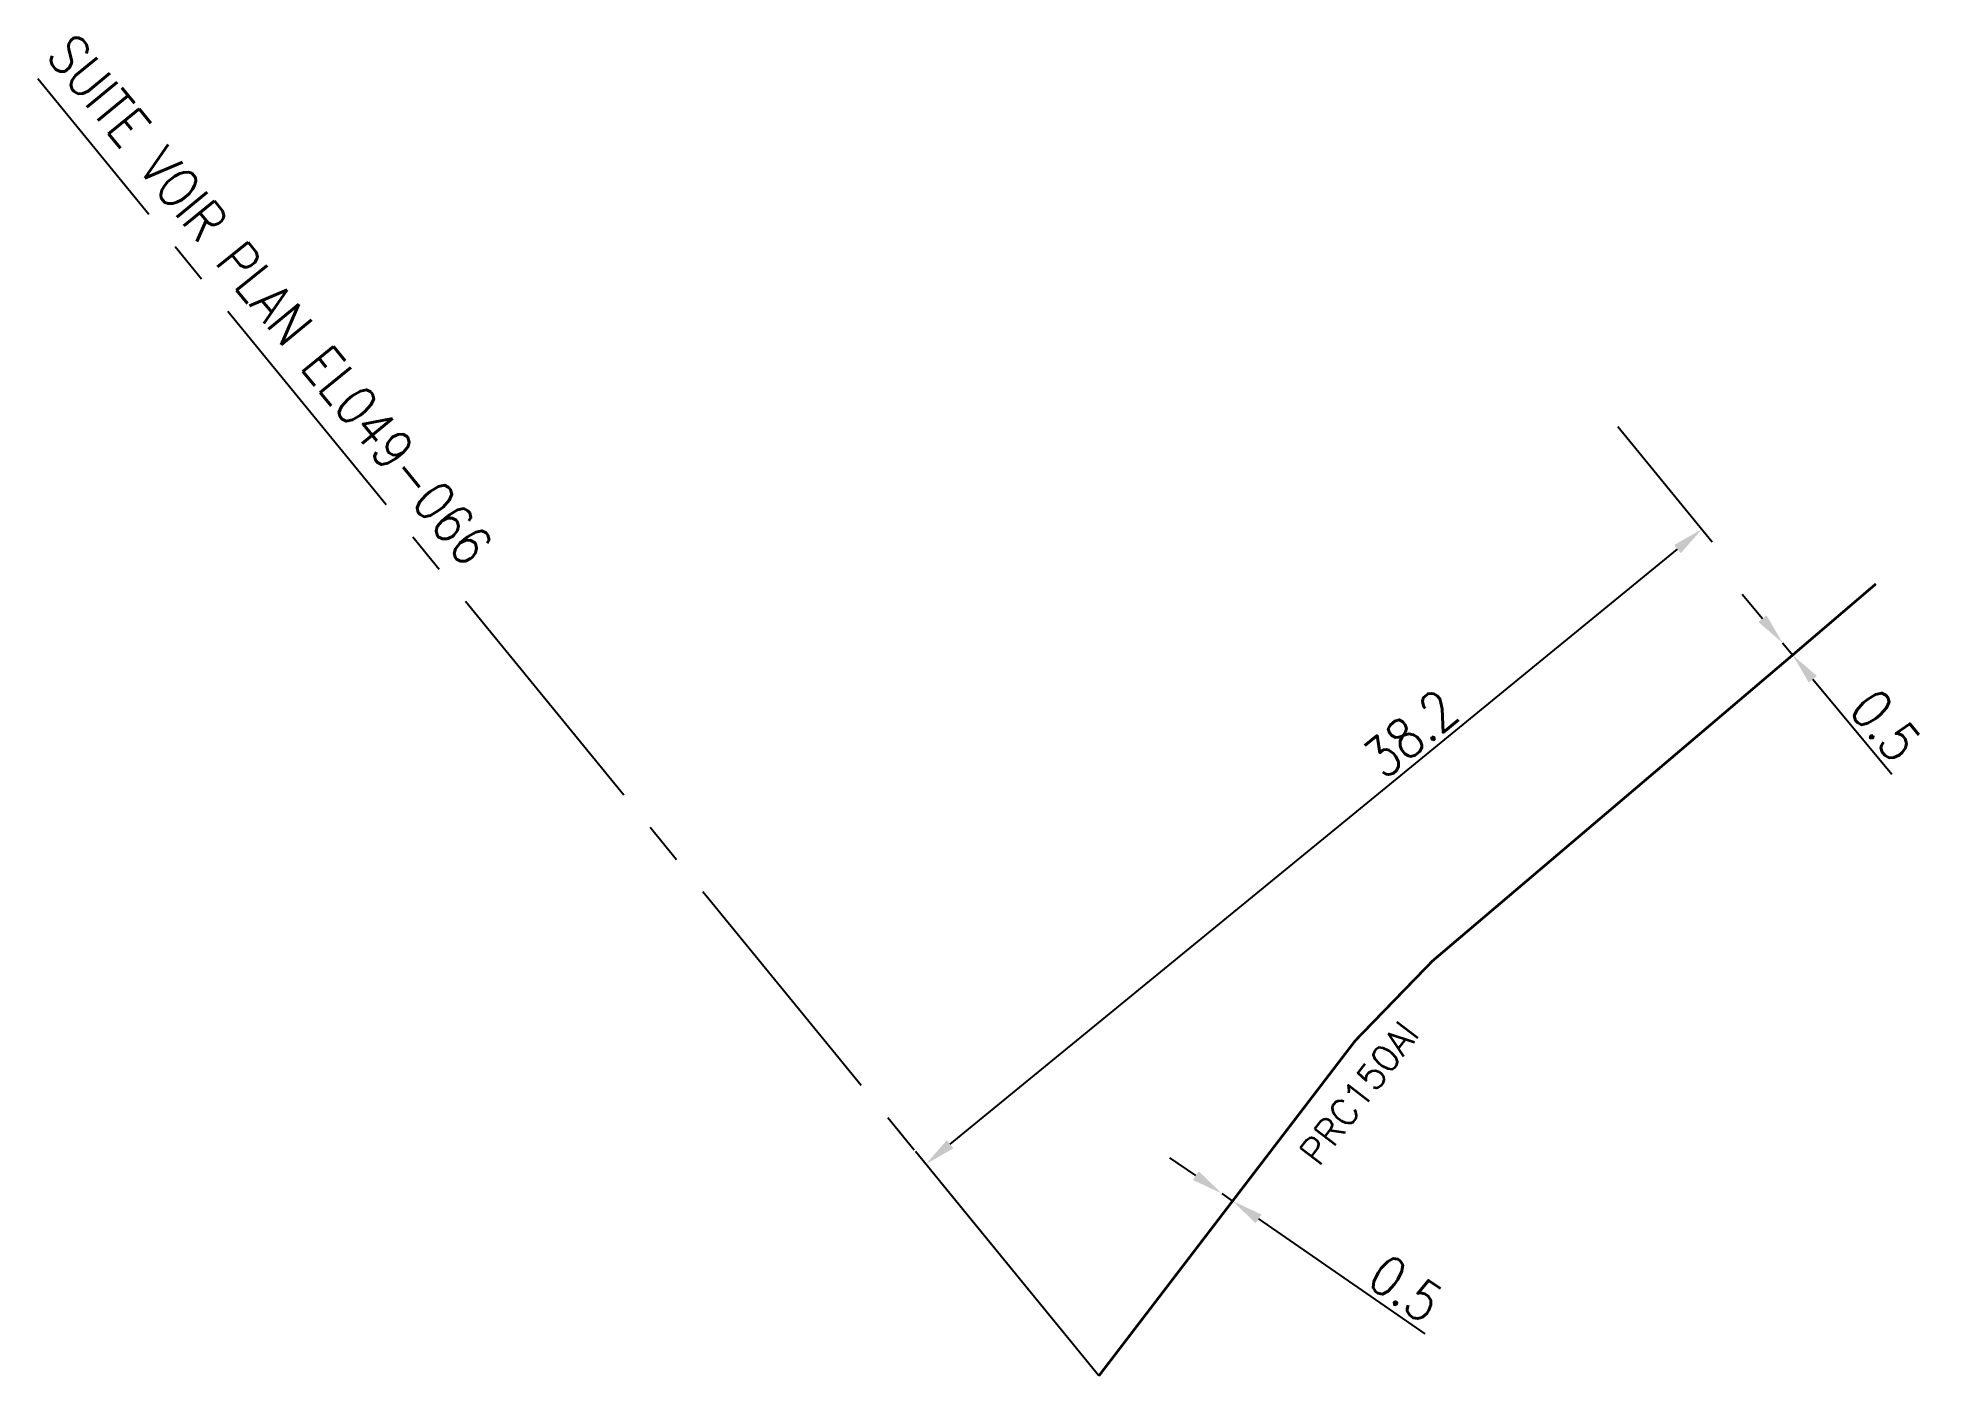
# Model space of a CAD drawing. Header units: millimetres. Extents: x 85000 to 86002, y 139000 to 139947.
# Drawn here: x 85930 to 86002, y 139879.3 to 139930.3 of the extents above.
import ezdxf
from ezdxf.enums import TextEntityAlignment as Align

# ---------------------------------------------------------------- set-up
doc = ezdxf.new("R2010")
doc.units = ezdxf.units.MM
doc.linetypes.add('CENTER2', pattern=[28.575, 19.05, -3.175, 3.175, -3.175])
doc.layers.get('DEFPOINTS').update_dxf_attribs({"linetype": 'CONTINUOUS'})
for name, color, linetype in [('M_130', 3, 'M_ST_15'), ('M_300', 7, 'CONTINUOUS'), ('M_930', 7, 'CONTINUOUS')]:
    doc.layers.add(name, color=color, linetype=linetype)
doc.styles.get("Standard").update_dxf_attribs({"font": 'romans.shx', "width": 0.85})
doc.linetypes.add('M_ST_15', pattern='A,5,-0.3,["XX",Standard,S=1,R=0,X=0,Y=-0.5],-2.5', length=7.8)
doc.dimstyles.get("Standard").update_dxf_attribs({"dimtxt": 1.5, "dimasz": 1.2, "dimexe": 0.625, "dimexo": 0.625, "dimgap": 0.25, "dimtad": 1, "dimdec": 1, "dimzin": 0, "dimdsep": 46, "dimtxsty": 'Standard', "dimcen": -0.5, "dimadec": 0, "dimazin": 0, "dimtfac": 1, "dimtdec": 1, "dimtmove": 0, "dimatfit": 3, "dimfxl": 1, "dimtolj": 1, "dimtzin": 0, "dimarcsym": 0})

# ---------------------------------------------------------------- blocks, each defined once
blk = doc.blocks.new('*D47')
at = {"layer": 'DEFPOINTS', "color": 0, "linetype": 'Continuous', "transparency": 16777216}
for p in [(85996.462, 139907.265), (85996.462, 139907.265), (85996.846, 139906.804)]:
    blk.add_point(p, dxfattribs=at)
at = {"layer": 'M_130', "color": 0, "linetype": 'Continuous', "lineweight": -2, "transparency": 16777216}
for p, q in [((85995.694, 139908.187), (85994.926, 139909.109)), ((85996.462, 139907.265), (85996.846, 139906.804)), ((85997.614, 139905.882), (86000.627, 139902.265))]:
    blk.add_line(p, q, dxfattribs=at)
at = {"layer": 'M_130', "color": 0, "linetype": 'Continuous', "transparency": 16777216}
for points in [[(85995.848, 139908.315), (85995.54, 139908.059), (85996.462, 139907.265)], [(85997.768, 139906.01), (85997.46, 139905.754), (85996.846, 139906.804)]]:
    blk.add_solid(points, dxfattribs=at)
at = {"layer": 'M_130', "color": 0, "linetype": 'Continuous', "transparency": 16777216, "insert": (86000.38, 139904.123), "char_height": 1.5, "attachment_point": 5, "rotation": 309.7936}
blk.add_mtext('\\A1;0.5', dxfattribs=at)
blk = doc.blocks.new('*D48')
at = {"layer": 'DEFPOINTS', "color": 0, "linetype": 'Continuous', "transparency": 16777216}
for p in [(85989.79, 139915.995), (85993.388, 139911.597), (85970.417, 139879.348)]:
    blk.add_point(p, dxfattribs=at)
at = {"layer": 'M_300', "color": 0, "linetype": 'Continuous', "lineweight": -2, "transparency": 16777216}
for p, q in [((85990.186, 139915.511), (85993.784, 139911.113)), ((85964.752, 139888.168), (85992.459, 139910.837)), ((85970.021, 139879.832), (85963.427, 139887.892))]:
    blk.add_line(p, q, dxfattribs=at)
at = {"layer": 'M_300', "color": 0, "linetype": 'Continuous', "transparency": 16777216}
for points in [[(85992.333, 139910.992), (85992.586, 139910.683), (85993.388, 139911.597)], [(85964.625, 139888.323), (85964.878, 139888.013), (85963.823, 139887.408)]]:
    blk.add_solid(points, dxfattribs=at)
at = {"layer": 'M_300', "color": 0, "linetype": 'Continuous', "transparency": 16777216, "insert": (85982.292, 139903.811), "char_height": 1.5, "attachment_point": 5, "rotation": 39.28874}
blk.add_mtext('\\A1;38.2', dxfattribs=at)
blk = doc.blocks.new('*D49')
at = {"layer": 'DEFPOINTS', "color": 0, "linetype": 'Continuous', "transparency": 16777216}
for p in [(85975.1, 139886.292), (85975.1, 139886.292), (85975.512, 139886.008)]:
    blk.add_point(p, dxfattribs=at)
at = {"layer": 'M_130', "color": 0, "linetype": 'Continuous', "lineweight": -2, "transparency": 16777216}
for p, q in [((85974.113, 139886.973), (85973.125, 139887.655)), ((85975.1, 139886.292), (85975.512, 139886.008)), ((85976.499, 139885.326), (85982.84, 139880.952))]:
    blk.add_line(p, q, dxfattribs=at)
at = {"layer": 'M_130', "color": 0, "linetype": 'Continuous', "transparency": 16777216}
for points in [[(85974.226, 139887.138), (85973.999, 139886.809), (85975.1, 139886.292)], [(85976.613, 139885.491), (85976.386, 139885.162), (85975.512, 139886.008)]]:
    blk.add_solid(points, dxfattribs=at)
at = {"layer": 'M_130', "color": 0, "linetype": 'Continuous', "transparency": 16777216, "insert": (85982.102, 139882.676), "char_height": 1.5, "attachment_point": 5, "rotation": 325.39571}
blk.add_mtext('\\A1;0.5', dxfattribs=at)

msp = doc.modelspace()

# ---------------------------------------------------------------- linework, layer by layer
at = {"layer": 'M_130', "ltscale": 0.5, "const_width": 0.1, "flags": 128}
msp.add_lwpolyline([(86000.016, 139909.512), (85996.846, 139906.804), (85983.127, 139895.152), (85980.185, 139892.116), (85975.512, 139886.008), (85970.417, 139879.348)], dxfattribs=at)
at = {"layer": 'M_930', "linetype": 'CENTER2', "ltscale": 0.5, "flags": 128}
msp.add_lwpolyline([(85970.417, 139879.348), (85930.001, 139928.746)], dxfattribs=at)

# ---------------------------------------------------------------- texts
at = {"layer": 'M_130'}
msp.add_text('PRC150Al', height=1, rotation=52.58449, dxfattribs=at).set_placement((85980.332, 139890.132), align=Align.MIDDLE)
at = {"layer": 'M_930', "linetype": 'Continuous', "ltscale": 0.5, "width": 0.85}
msp.add_text('SUITE VOIR PLAN EL049-066', height=1.5, rotation=309.28874, dxfattribs=at).set_placement((85930.274, 139929.618))

# ---------------------------------------------------------------- dimensions: what is measured, and where the dimension line sits
at = {"layer": 'M_130', "linetype": 'Continuous'}
dim = msp.add_linear_dim(base=(85996.462, 139907.265), p1=(85996.846, 139906.804), p2=(85996.462, 139907.265), angle=309.7936, text='0.5', dimstyle='Standard', dxfattribs=at)
dim.commit()
dim.dimension.update_dxf_attribs({"geometry": '*D47', "text_midpoint": (85999.612, 139903.483), "dimtype": 160})
dim = msp.add_linear_dim(base=(85975.1, 139886.292), p1=(85975.512, 139886.008), p2=(85975.1, 139886.292), angle=325.39571, dimstyle='Standard', dxfattribs=at)
dim.commit()
dim.dimension.update_dxf_attribs({"geometry": '*D49', "text_midpoint": (85981.534, 139881.852), "dimtype": 160})
at = {"layer": 'M_300', "linetype": 'Continuous'}
dim = msp.add_linear_dim(base=(85993.388, 139911.597), p1=(85970.417, 139879.348), p2=(85989.79, 139915.995), angle=219.28874, dimstyle='Standard', dxfattribs=at)
dim.commit()
dim.dimension.update_dxf_attribs({"geometry": '*D48', "text_midpoint": (85982.926, 139903.037), "dimtype": 160})

doc.saveas('drawing.dxf')
